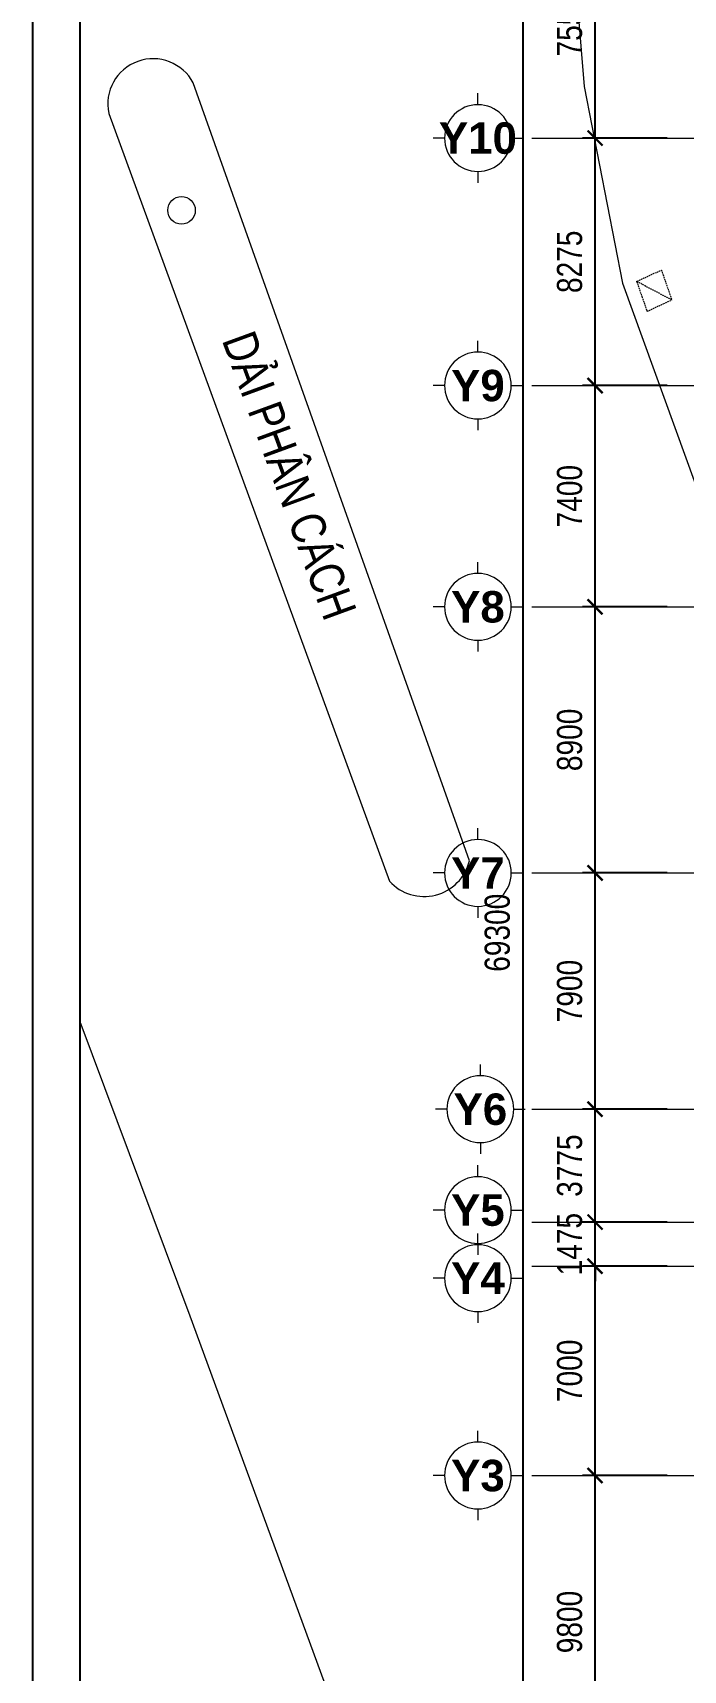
# Model space of a CAD drawing. Header units: millimetres. Extents: x -346728 to 1320345, y -537202 to -385966.
# Drawn here: x -125042 to -103289, y -476542 to -421781 of the extents above; entities that cross this region are included whole.
import ezdxf
from ezdxf.enums import TextEntityAlignment as Align
from ezdxf.xclip import XClip

# ---------------------------------------------------------------- set-up
doc = ezdxf.new("R2010")
doc.units = ezdxf.units.MM
doc.header["$LTSCALE"] = 100
doc.header["$XCLIPFRAME"] = 2
doc.linetypes.add('NETNHA500', pattern=[0.75, 0.5, -0.25])
doc.linetypes.add('X1326_GLB$0$CENTER', pattern=[2, 1.25, -0.25, 0.25, -0.25])
for name, color, linetype, lineweight in [('0 T TEXT', 7, 'Continuous', 13), ('LINE', 7, 'Continuous', 13), ('MOC', 7, 'Continuous', 25), ('X1326_GLB$0$A-tim', 8, 'X1326_GLB$0$CENTER', 9), ('X1326_GLB$0$Xref-Plan Grid$0$A-kich thuoc', 251, 'Continuous', 13), ('X1326_GLB$0$Xref-Plan Grid$0$A-ky hieu', 7, 'Continuous', 13)]:
    doc.layers.add(name, color=color, linetype=linetype, lineweight=lineweight)
doc.layers.add('NHA', color=3, linetype='NETNHA500')
doc.styles.add('TOAN - FONT ARIAL', font='Arial_1.ttf', dxfattribs={"width": 0.8})
doc.styles.add('X1326_GLB$0$Xref-Plan Grid$0$BRG-Chu Hoa', font='Arialbd_1.ttf')
doc.dimstyles.new('X1326_GLB$0$200', dxfattribs={"dimscale": 400, "dimtxt": 2, "dimasz": 0.8, "dimexe": 1, "dimexo": 1, "dimgap": 0.5, "dimtad": 1, "dimdec": 0, "dimzin": 0, "dimdsep": 46, "dimtxsty": 'TOAN - FONT ARIAL', "dimblk": 'ARCHTICK', "dimcen": 0.8, "dimdle": 1, "dimclrd": 7, "dimclre": 7, "dimclrt": 7, "dimadec": 0, "dimazin": 0, "dimtfac": 1, "dimtdec": 0, "dimtix": 1, "dimtmove": 2, "dimatfit": 3, "dimfxl": 1, "dimtolj": 1, "dimtzin": 0, "dimarcsym": 0})

# ---------------------------------------------------------------- blocks, each defined once
blk = doc.blocks.new('LVL-KHUNGTEN')
blk.add_lwpolyline([(61073, 41093), (119124, 41093), (119124, 62), (61073, 62)], close=True)
at = {"layer": 'DEFPOINTS'}
blk.add_line((61073, 62), (61073, 41093), dxfattribs=at)
blk = doc.blocks.new('*U218')
for p, q in [((0, 3.19), (0, 4.28)), ((-3.19, 0), (-4.28, 0)), ((3.19, 0), (4.28, 0)), ((0, -3.19), (0, -4.28))]:
    blk.add_line(p, q)
blk.add_circle((0, 0), 3.19)
at = {"color": 7, "style": 'X1326_GLB$0$Xref-Plan Grid$0$BRG-Chu Hoa'}
blk.add_attdef('1', text='', height=3, dxfattribs=at).set_placement((0, 0), align=Align.MIDDLE_CENTER)
blk = doc.blocks.new('*U219')
for p, q in [((0, 3.19), (0, 4.28)), ((-3.19, 0), (-4.28, 0)), ((3.19, 0), (4.28, 0)), ((0, -3.19), (0, -4.28))]:
    blk.add_line(p, q)
blk.add_circle((0, 0), 3.19)
at = {"color": 7, "style": 'X1326_GLB$0$Xref-Plan Grid$0$BRG-Chu Hoa'}
blk.add_attdef('1', text='', height=3, dxfattribs=at).set_placement((0, 0), align=Align.MIDDLE_CENTER)
blk = doc.blocks.new('*U220')
for p, q in [((0, 3.19), (0, 4.28)), ((-3.19, 0), (-4.28, 0)), ((3.19, 0), (4.28, 0)), ((0, -3.19), (0, -4.28))]:
    blk.add_line(p, q)
blk.add_circle((0, 0), 3.19)
at = {"color": 7, "style": 'X1326_GLB$0$Xref-Plan Grid$0$BRG-Chu Hoa'}
blk.add_attdef('1', text='', height=3, dxfattribs=at).set_placement((0, 0), align=Align.MIDDLE_CENTER)
blk = doc.blocks.new('*U221')
for p, q in [((0, 3.19), (0, 4.28)), ((-3.19, 0), (-4.28, 0)), ((3.19, 0), (4.28, 0)), ((0, -3.19), (0, -4.28))]:
    blk.add_line(p, q)
blk.add_circle((0, 0), 3.19)
at = {"color": 7, "style": 'X1326_GLB$0$Xref-Plan Grid$0$BRG-Chu Hoa'}
blk.add_attdef('1', text='', height=3, dxfattribs=at).set_placement((0, 0), align=Align.MIDDLE_CENTER)
blk = doc.blocks.new('*U222')
for p, q in [((0, 3.19), (0, 4.28)), ((-3.19, 0), (-4.28, 0)), ((3.19, 0), (4.28, 0)), ((0, -3.19), (0, -4.28))]:
    blk.add_line(p, q)
blk.add_circle((0, 0), 3.19)
at = {"color": 7, "style": 'X1326_GLB$0$Xref-Plan Grid$0$BRG-Chu Hoa'}
blk.add_attdef('1', text='', height=3, dxfattribs=at).set_placement((0, 0), align=Align.MIDDLE_CENTER)
blk = doc.blocks.new('*U223')
for p, q in [((0, 3.19), (0, 4.28)), ((-3.19, 0), (-4.28, 0)), ((3.19, 0), (4.28, 0)), ((0, -3.19), (0, -4.28))]:
    blk.add_line(p, q)
blk.add_circle((0, 0), 3.19)
at = {"color": 7, "style": 'X1326_GLB$0$Xref-Plan Grid$0$BRG-Chu Hoa'}
blk.add_attdef('1', text='', height=3, dxfattribs=at).set_placement((0, 0), align=Align.MIDDLE_CENTER)
blk = doc.blocks.new('*U224')
for p, q in [((0, 3.19), (0, 4.28)), ((-3.19, 0), (-4.28, 0)), ((3.19, 0), (4.28, 0)), ((0, -3.19), (0, -4.28))]:
    blk.add_line(p, q)
blk.add_circle((0, 0), 3.19)
at = {"color": 7, "style": 'X1326_GLB$0$Xref-Plan Grid$0$BRG-Chu Hoa'}
blk.add_attdef('1', text='', height=3, dxfattribs=at).set_placement((0, 0), align=Align.MIDDLE_CENTER)
blk = doc.blocks.new('*U212')
for p, q in [((0, 3.19), (0, 4.28)), ((-3.19, 0), (-4.28, 0)), ((3.19, 0), (4.28, 0)), ((0, -3.19), (0, -4.28))]:
    blk.add_line(p, q)
blk.add_circle((0, 0), 3.19)
at = {"color": 7, "style": 'X1326_GLB$0$Xref-Plan Grid$0$BRG-Chu Hoa'}
blk.add_attdef('1', text='', height=3, dxfattribs=at).set_placement((0, 0), align=Align.MIDDLE_CENTER)
blk = doc.blocks.new('_ArchTick')
at = {"color": 0, "linetype": 'ByBlock', "const_width": 0.15}
blk.add_lwpolyline([(-0.5, -0.5), (0.5, 0.5)], dxfattribs=at)
blk = doc.blocks.new('*D150')
at = {"layer": 'DEFPOINTS', "color": 0, "transparency": 16777216}
for p in [(-27413, -52275), (-24577, -52275, -1313), (-24577, -62075, -1313)]:
    blk.add_point(p, dxfattribs=at)
at = {"layer": 'X1326_GLB$0$Xref-Plan Grid$0$A-kich thuoc', "color": 7, "lineweight": -2, "transparency": 16777216}
for p, q in [((-27413, -62495), (-27413, -51855)), ((-24997, -52275), (-27833, -52275)), ((-24997, -62075), (-27833, -62075))]:
    blk.add_line(p, q, dxfattribs=at)
at = {"layer": 'X1326_GLB$0$Xref-Plan Grid$0$A-kich thuoc', "color": 7, "lineweight": -2, "transparency": 16777216, "xscale": 503.9999999999996, "yscale": 503.9999999999996, "zscale": 503.9999999999996}
for p, rotation in [((-27413, -52275), 90), ((-27413, -62075), 270)]:
    blk.add_blockref('_ArchTick', p, dxfattribs=dict(at, rotation=rotation))
at = {"layer": 'X1326_GLB$0$Xref-Plan Grid$0$A-kich thuoc', "color": 7, "transparency": 16777216, "insert": (-28262, -57175), "char_height": 840, "attachment_point": 5, "rotation": 90, "style": 'TOAN - FONT ARIAL'}
blk.add_mtext('\\A1;9800', dxfattribs=at)
blk = doc.blocks.new('*D151')
at = {"layer": 'DEFPOINTS', "color": 0, "transparency": 16777216}
for p in [(-27413, -45275), (-24577, -45275, -1313), (-24577, -52275, -1313)]:
    blk.add_point(p, dxfattribs=at)
at = {"layer": 'X1326_GLB$0$Xref-Plan Grid$0$A-kich thuoc', "color": 7, "lineweight": -2, "transparency": 16777216}
for p, q in [((-27413, -52695), (-27413, -44855)), ((-24997, -45275), (-27833, -45275)), ((-24997, -52275), (-27833, -52275))]:
    blk.add_line(p, q, dxfattribs=at)
at = {"layer": 'X1326_GLB$0$Xref-Plan Grid$0$A-kich thuoc', "color": 7, "lineweight": -2, "transparency": 16777216, "xscale": 503.9999999999996, "yscale": 503.9999999999996, "zscale": 503.9999999999996}
for p, rotation in [((-27413, -45275), 90), ((-27413, -52275), 270)]:
    blk.add_blockref('_ArchTick', p, dxfattribs=dict(at, rotation=rotation))
at = {"layer": 'X1326_GLB$0$Xref-Plan Grid$0$A-kich thuoc', "color": 7, "transparency": 16777216, "insert": (-28262, -48775), "char_height": 840, "attachment_point": 5, "rotation": 90, "style": 'TOAN - FONT ARIAL'}
blk.add_mtext('\\A1;7000', dxfattribs=at)
blk = doc.blocks.new('*D152')
at = {"layer": 'DEFPOINTS', "color": 0, "transparency": 16777216}
for p in [(-27413, -43800), (-24577, -43800, -1313), (-24577, -45275, -1313)]:
    blk.add_point(p, dxfattribs=at)
at = {"layer": 'X1326_GLB$0$Xref-Plan Grid$0$A-kich thuoc', "color": 7, "lineweight": -2, "transparency": 16777216}
for p, q in [((-24997, -43800), (-27833, -43800)), ((-27413, -43800), (-27413, -43296)), ((-27413, -45275), (-27413, -43800)), ((-24997, -45275), (-27833, -45275)), ((-27413, -45275), (-27413, -45779))]:
    blk.add_line(p, q, dxfattribs=at)
at = {"layer": 'X1326_GLB$0$Xref-Plan Grid$0$A-kich thuoc', "color": 7, "lineweight": -2, "transparency": 16777216, "xscale": 503.9999999999996, "yscale": 503.9999999999996, "zscale": 503.9999999999996}
for p, rotation in [((-27413, -43800), 270), ((-27413, -45275), 90)]:
    blk.add_blockref('_ArchTick', p, dxfattribs=dict(at, rotation=rotation))
at = {"layer": 'X1326_GLB$0$Xref-Plan Grid$0$A-kich thuoc', "color": 7, "transparency": 16777216, "insert": (-28262, -44538), "char_height": 840, "attachment_point": 5, "rotation": 90, "style": 'TOAN - FONT ARIAL'}
blk.add_mtext('\\A1;1475', dxfattribs=at)
blk = doc.blocks.new('*D153')
at = {"layer": 'DEFPOINTS', "color": 0, "transparency": 16777216}
for p in [(-27413, -40025), (-24577, -40025, -1313), (-24577, -43800, -1313)]:
    blk.add_point(p, dxfattribs=at)
at = {"layer": 'X1326_GLB$0$Xref-Plan Grid$0$A-kich thuoc', "color": 7, "lineweight": -2, "transparency": 16777216}
for p, q in [((-27413, -44220), (-27413, -39605)), ((-24997, -40025), (-27833, -40025)), ((-24997, -43800), (-27833, -43800))]:
    blk.add_line(p, q, dxfattribs=at)
at = {"layer": 'X1326_GLB$0$Xref-Plan Grid$0$A-kich thuoc', "color": 7, "lineweight": -2, "transparency": 16777216, "xscale": 503.9999999999996, "yscale": 503.9999999999996, "zscale": 503.9999999999996}
for p, rotation in [((-27413, -40025), 90), ((-27413, -43800), 270)]:
    blk.add_blockref('_ArchTick', p, dxfattribs=dict(at, rotation=rotation))
at = {"layer": 'X1326_GLB$0$Xref-Plan Grid$0$A-kich thuoc', "color": 7, "transparency": 16777216, "insert": (-28262, -41913), "char_height": 840, "attachment_point": 5, "rotation": 90, "style": 'TOAN - FONT ARIAL'}
blk.add_mtext('\\A1;3775', dxfattribs=at)
blk = doc.blocks.new('*D154')
at = {"layer": 'DEFPOINTS', "color": 0, "transparency": 16777216}
for p in [(-27413, -15825), (-24577, -15825, -1313), (-24577, -23225, -1313)]:
    blk.add_point(p, dxfattribs=at)
at = {"layer": 'X1326_GLB$0$Xref-Plan Grid$0$A-kich thuoc', "color": 7, "lineweight": -2, "transparency": 16777216}
for p, q in [((-24997, -15825), (-27833, -15825)), ((-27413, -23645), (-27413, -15405)), ((-24997, -23225), (-27833, -23225))]:
    blk.add_line(p, q, dxfattribs=at)
at = {"layer": 'X1326_GLB$0$Xref-Plan Grid$0$A-kich thuoc', "color": 7, "lineweight": -2, "transparency": 16777216, "xscale": 503.9999999999996, "yscale": 503.9999999999996, "zscale": 503.9999999999996}
for p, rotation in [((-27413, -15825), 90), ((-27413, -23225), 270)]:
    blk.add_blockref('_ArchTick', p, dxfattribs=dict(at, rotation=rotation))
at = {"layer": 'X1326_GLB$0$Xref-Plan Grid$0$A-kich thuoc', "color": 7, "transparency": 16777216, "insert": (-28262, -19525), "char_height": 840, "attachment_point": 5, "rotation": 90, "style": 'TOAN - FONT ARIAL'}
blk.add_mtext('\\A1;7400', dxfattribs=at)
blk = doc.blocks.new('*D155')
at = {"layer": 'DEFPOINTS', "color": 0, "transparency": 16777216}
for p in [(-27413, -7550), (-24577, -7550, -1313), (-24577, -15825, -1313)]:
    blk.add_point(p, dxfattribs=at)
at = {"layer": 'X1326_GLB$0$Xref-Plan Grid$0$A-kich thuoc', "color": 7, "lineweight": -2, "transparency": 16777216}
for p, q in [((-24997, -7550), (-27833, -7550)), ((-27413, -16245), (-27413, -7130)), ((-24997, -15825), (-27833, -15825))]:
    blk.add_line(p, q, dxfattribs=at)
at = {"layer": 'X1326_GLB$0$Xref-Plan Grid$0$A-kich thuoc', "color": 7, "lineweight": -2, "transparency": 16777216, "xscale": 503.9999999999996, "yscale": 503.9999999999996, "zscale": 503.9999999999996}
for p, rotation in [((-27413, -7550), 90), ((-27413, -15825), 270)]:
    blk.add_blockref('_ArchTick', p, dxfattribs=dict(at, rotation=rotation))
at = {"layer": 'X1326_GLB$0$Xref-Plan Grid$0$A-kich thuoc', "color": 7, "transparency": 16777216, "insert": (-28262, -11687), "char_height": 840, "attachment_point": 5, "rotation": 90, "style": 'TOAN - FONT ARIAL'}
blk.add_mtext('\\A1;8275', dxfattribs=at)
blk = doc.blocks.new('*D156')
at = {"layer": 'DEFPOINTS', "color": 0, "transparency": 16777216}
for p in [(-24577, 525, -1313), (-29831, -68775), (-24577, -68775, -1313)]:
    blk.add_point(p, dxfattribs=at)
at = {"layer": 'X1326_GLB$0$Xref-Plan Grid$0$A-kich thuoc', "color": 7, "lineweight": -2, "transparency": 16777216}
for p, q in [((-29831, 945), (-29831, -69195)), ((-24997, 525), (-30251, 525)), ((-24997, -68775), (-30251, -68775))]:
    blk.add_line(p, q, dxfattribs=at)
at = {"layer": 'X1326_GLB$0$Xref-Plan Grid$0$A-kich thuoc', "color": 7, "lineweight": -2, "transparency": 16777216, "xscale": 503.9999999999996, "yscale": 503.9999999999996, "zscale": 503.9999999999996}
for p, rotation in [((-29831, 525), 90), ((-29831, -68775), 270)]:
    blk.add_blockref('_ArchTick', p, dxfattribs=dict(at, rotation=rotation))
at = {"layer": 'X1326_GLB$0$Xref-Plan Grid$0$A-kich thuoc', "color": 7, "transparency": 16777216, "insert": (-30680, -34125), "char_height": 840, "attachment_point": 5, "rotation": 90, "style": 'TOAN - FONT ARIAL'}
blk.add_mtext('\\A1;69300', dxfattribs=at)
blk = doc.blocks.new('*D166')
at = {"layer": 'DEFPOINTS', "color": 0, "transparency": 16777216}
for p in [(-27413, -32125), (-24577, -32125, -1313), (-24577, -40025, -1313)]:
    blk.add_point(p, dxfattribs=at)
at = {"layer": 'X1326_GLB$0$Xref-Plan Grid$0$A-kich thuoc', "color": 7, "lineweight": -2, "transparency": 16777216}
for p, q in [((-27413, -40445), (-27413, -31705)), ((-24997, -32125), (-27833, -32125)), ((-24997, -40025), (-27833, -40025))]:
    blk.add_line(p, q, dxfattribs=at)
at = {"layer": 'X1326_GLB$0$Xref-Plan Grid$0$A-kich thuoc', "color": 7, "lineweight": -2, "transparency": 16777216, "xscale": 503.9999999999996, "yscale": 503.9999999999996, "zscale": 503.9999999999996}
for p, rotation in [((-27413, -32125), 90), ((-27413, -40025), 270)]:
    blk.add_blockref('_ArchTick', p, dxfattribs=dict(at, rotation=rotation))
at = {"layer": 'X1326_GLB$0$Xref-Plan Grid$0$A-kich thuoc', "color": 7, "transparency": 16777216, "insert": (-28262, -36075), "char_height": 840, "attachment_point": 5, "rotation": 90, "style": 'TOAN - FONT ARIAL'}
blk.add_mtext('\\A1;7900', dxfattribs=at)
blk = doc.blocks.new('*D167')
at = {"layer": 'DEFPOINTS', "color": 0, "transparency": 16777216}
for p in [(-27413, -23225), (-24577, -23225, -1313), (-24577, -32125, -1313)]:
    blk.add_point(p, dxfattribs=at)
at = {"layer": 'X1326_GLB$0$Xref-Plan Grid$0$A-kich thuoc', "color": 7, "lineweight": -2, "transparency": 16777216}
for p, q in [((-27413, -32545), (-27413, -22805)), ((-24997, -23225), (-27833, -23225)), ((-24997, -32125), (-27833, -32125))]:
    blk.add_line(p, q, dxfattribs=at)
at = {"layer": 'X1326_GLB$0$Xref-Plan Grid$0$A-kich thuoc', "color": 7, "lineweight": -2, "transparency": 16777216, "xscale": 503.9999999999996, "yscale": 503.9999999999996, "zscale": 503.9999999999996}
for p, rotation in [((-27413, -23225), 90), ((-27413, -32125), 270)]:
    blk.add_blockref('_ArchTick', p, dxfattribs=dict(at, rotation=rotation))
at = {"layer": 'X1326_GLB$0$Xref-Plan Grid$0$A-kich thuoc', "color": 7, "transparency": 16777216, "insert": (-28262, -27675), "char_height": 840, "attachment_point": 5, "rotation": 90, "style": 'TOAN - FONT ARIAL'}
blk.add_mtext('\\A1;8900', dxfattribs=at)
blk = doc.blocks.new('*D168')
at = {"layer": 'DEFPOINTS', "color": 0, "transparency": 16777216}
for p in [(-27413, 0), (-24577, 0, -1313), (-24577, -7550, -1313)]:
    blk.add_point(p, dxfattribs=at)
at = {"layer": 'X1326_GLB$0$Xref-Plan Grid$0$A-kich thuoc', "color": 7, "lineweight": -2, "transparency": 16777216}
for p, q in [((-24997, 0), (-27833, 0)), ((-27413, -7970), (-27413, 420)), ((-24997, -7550), (-27833, -7550))]:
    blk.add_line(p, q, dxfattribs=at)
at = {"layer": 'X1326_GLB$0$Xref-Plan Grid$0$A-kich thuoc', "color": 7, "lineweight": -2, "transparency": 16777216, "xscale": 503.9999999999996, "yscale": 503.9999999999996, "zscale": 503.9999999999996}
for p, rotation in [((-27413, 0), 90), ((-27413, -7550), 270)]:
    blk.add_blockref('_ArchTick', p, dxfattribs=dict(at, rotation=rotation))
at = {"layer": 'X1326_GLB$0$Xref-Plan Grid$0$A-kich thuoc', "color": 7, "transparency": 16777216, "insert": (-28262, -3775), "char_height": 840, "attachment_point": 5, "rotation": 90, "style": 'TOAN - FONT ARIAL'}
blk.add_mtext('\\A1;7550', dxfattribs=at)
blk = doc.blocks.new('mb duong hh')
at = {"layer": 'LINE', "color": 252, "lineweight": 9}
for points in [[(14977, 101049), (-7702, 101358), (-14927, 101246), (-29449, 100943), (-35818, 99008), (-40020, 95429), (-42101, 92117), (-42609, 87567), (-42104, 81482), (-40823, 74903), (-34507, 57500), (-12505, -1540), (-11062, -5026), (-1334, -3647), (4526, -1388), (38515, 14361), (36944, 16828)], [(-162441, 101277), (-105847, 101188), (-89301, 101141), (-83874, 100003), (-80029, 97722), (-75803, 93491), (-73861, 90132), (-55291, 40370), (-35202, -14403), (-17017, -62564)], [(-45937, 55583), (-55177, 81597), (-55177, 81597), (-55177, 81597)], [(-58000, 80578), (-48613, 54903)]]:
    blk.add_lwpolyline(points, dxfattribs=at)
for centre, radius, start, end in [((-56518, 80893), 1515, 27.6995, 191.9906), ((-47457, 55957), 1565, 222.359, 346.1722)]:
    blk.add_arc(centre, radius, start, end, dxfattribs=at)
at = {"layer": 'MOC', "color": 252, "lineweight": 9}
blk.add_circle((-55568, 77339), 461, dxfattribs=at)
at = {"layer": 'NHA', "color": 252, "lineweight": 9}
for p, q in [((-40348, 74961), (-39521, 75341)), ((-39521, 75341), (-39174, 74342)), ((-39174, 74342), (-40348, 74961)), ((-40348, 74961), (-40001, 73962)), ((-40001, 73962), (-39174, 74342))]:
    blk.add_line(p, q, dxfattribs=at)
at = {"layer": '0 T TEXT', "lineweight": 9, "style": 'TOAN - FONT ARIAL', "width": 0.8}
blk.add_text('DẢI PHÂN CÁCH', height=1150, rotation=290.0812, dxfattribs=at).set_placement((-54228, 73002))
blk = doc.blocks.new('truc lvl')
at = {"layer": 'X1326_GLB$0$A-tim', "ltscale": 20}
for p, q in [((-29531.3, -7549.8, 0), (104126.7, -7549.8, 0)), ((-29531.3, -15824.9, 0), (104126.7, -15824.9, 0)), ((-29531.3, -23225, 0), (104126.7, -23225, 0)), ((-29531.3, -32124.9, 0), (104126.7, -32124.9, 0)), ((-29531.3, -40025), (104126.7, -40025, 0)), ((-29531.3, -43800.2, 0), (104126.7, -43800.2, 0)), ((-29531.3, -45275, 0), (104126.7, -45275, 0)), ((-29531.3, -52275.3, 0), (104126.7, -52275.3, 0))]:
    blk.add_line(p, q, dxfattribs=at)
at = {"layer": 'X1326_GLB$0$Xref-Plan Grid$0$A-ky hieu'}
ref = blk.add_blockref('*U212', (-31330.4, -7549.8, 0), dxfattribs=dict(at, xscale=-350, yscale=350, zscale=350, rotation=180))
ref.add_attrib('1', 'Y10', dxfattribs={"layer": '0', "color": 7, "height": 1050, "style": 'X1326_GLB$0$Xref-Plan Grid$0$BRG-Chu Hoa'}).set_placement((-31330.4, -7549.8, 0), align=Align.MIDDLE_CENTER)
ref = blk.add_blockref('*U224', (-31330.4, -15824.9, 0), dxfattribs=dict(at, xscale=-350, yscale=350, zscale=350, rotation=180))
ref.add_attrib('1', 'Y9', dxfattribs={"layer": '0', "color": 7, "height": 1050, "style": 'X1326_GLB$0$Xref-Plan Grid$0$BRG-Chu Hoa'}).set_placement((-31330.4, -15824.9, 0), align=Align.MIDDLE_CENTER)
ref = blk.add_blockref('*U223', (-31330.4, -23225, 0), dxfattribs=dict(at, xscale=-350, yscale=350, zscale=350, rotation=180))
ref.add_attrib('1', 'Y8', dxfattribs={"layer": '0', "color": 7, "height": 1050, "style": 'X1326_GLB$0$Xref-Plan Grid$0$BRG-Chu Hoa'}).set_placement((-31330.4, -23225, 0), align=Align.MIDDLE_CENTER)
ref = blk.add_blockref('*U222', (-31330.4, -32124.9, 0), dxfattribs=dict(at, xscale=-350, yscale=350, zscale=350, rotation=180))
ref.add_attrib('1', 'Y7', dxfattribs={"layer": '0', "color": 7, "height": 1050, "style": 'X1326_GLB$0$Xref-Plan Grid$0$BRG-Chu Hoa'}).set_placement((-31330.4, -32124.9, 0), align=Align.MIDDLE_CENTER)
ref = blk.add_blockref('*U221', (-31248.3, -40025, 0), dxfattribs=dict(at, xscale=-350, yscale=350, zscale=350, rotation=180))
ref.add_attrib('1', 'Y6', dxfattribs={"layer": '0', "color": 7, "height": 1050, "style": 'X1326_GLB$0$Xref-Plan Grid$0$BRG-Chu Hoa'}).set_placement((-31248.3, -40025, 0), align=Align.MIDDLE_CENTER)
ref = blk.add_blockref('*U220', (-31330.4, -43400.2, 0), dxfattribs=dict(at, xscale=-350, yscale=350, zscale=350, rotation=180))
ref.add_attrib('1', 'Y5', dxfattribs={"layer": '0', "color": 7, "height": 1050, "style": 'X1326_GLB$0$Xref-Plan Grid$0$BRG-Chu Hoa'}).set_placement((-31330.4, -43400.2, 0), align=Align.MIDDLE_CENTER)
ref = blk.add_blockref('*U219', (-31330.4, -45675, 0), dxfattribs=dict(at, xscale=-350, yscale=350, zscale=350, rotation=180))
ref.add_attrib('1', 'Y4', dxfattribs={"layer": '0', "color": 7, "height": 1050, "style": 'X1326_GLB$0$Xref-Plan Grid$0$BRG-Chu Hoa'}).set_placement((-31330.4, -45675, 0), align=Align.MIDDLE_CENTER)
ref = blk.add_blockref('*U218', (-31330.4, -52275.3, 0), dxfattribs=dict(at, xscale=-350, yscale=350, zscale=350, rotation=180))
ref.add_attrib('1', 'Y3', dxfattribs={"layer": '0', "color": 7, "height": 1050, "style": 'X1326_GLB$0$Xref-Plan Grid$0$BRG-Chu Hoa'}).set_placement((-31330.4, -52275.3, 0), align=Align.MIDDLE_CENTER)
at = {"layer": 'X1326_GLB$0$Xref-Plan Grid$0$A-kich thuoc'}
for base, p1, p2, picture, middle in [((-29831, -68775.3, 0), (-24576.6, 524.8, -1313.3), (-24576.6, -68775.3, -1313.3), '*D156', (-30680.2, -34125.2, 0)), ((-27413, 0, 0), (-24576.6, -7549.8, -1313.3), (-24576.6, 0, -1313.3), '*D168', (-28261.9, -3774.9, 0)), ((-27413, -7549.8, 0), (-24576.6, -15824.9, -1313.3), (-24576.6, -7549.8, -1313.3), '*D155', (-28261.9, -11687.4, 0)), ((-27413, -15824.9, 0), (-24576.6, -23225, -1313.3), (-24576.6, -15824.9, -1313.3), '*D154', (-28261.9, -19525, 0)), ((-27413, -23225, 0), (-24576.6, -32124.9, -1313.3), (-24576.6, -23225, -1313.3), '*D167', (-28261.9, -27675, 0)), ((-27413, -32124.9, 0), (-24576.6, -40025, -1313.3), (-24576.6, -32124.9, -1313.3), '*D166', (-28261.9, -36075, 0)), ((-27413, -40025, 0), (-24576.6, -43800.2, -1313.3), (-24576.6, -40025, -1313.3), '*D153', (-28262.2, -41912.6, 0)), ((-27413, -43800.2, 0), (-24576.6, -45275, -1313.3), (-24576.6, -43800.2, -1313.3), '*D152', (-28261.9, -44537.6, 0)), ((-27413, -45275, 0), (-24576.6, -52275.3, -1313.3), (-24576.6, -45275, -1313.3), '*D151', (-28261.9, -48775.1, 0)), ((-27413, -52275.3, 0), (-24576.6, -62075.3, -1313.3), (-24576.6, -52275.3, -1313.3), '*D150', (-28261.9, -57175.3, 0))]:
    dim = blk.add_linear_dim(base=base, p1=p1, p2=p2, angle=90, dimstyle='X1326_GLB$0$200', dxfattribs=at)
    dim.commit()
    dim.dimension.update_dxf_attribs({"geometry": picture, "text_midpoint": middle})

msp = doc.modelspace()

# ---------------------------------------------------------------- block references
at = {"extrusion": (0.00597, -2.28885e-18, 0.999982), "xscale": 3.344162060335609, "yscale": 3.344162060335609, "zscale": 3.344162060335609}
msp.add_blockref('LVL-KHUNGTEN', (-329285.4, -526989.7, 600.2), dxfattribs=at)
ref = msp.add_blockref('mb duong hh', (-64499.4, -505058.2, 0))
XClip(ref).set_block_clipping_path([(-58962.6888090824, -15358.4345334051), (108047.3313388755, 114603.0144500207)])
msp.add_blockref('truc lvl', (-78824.9, -417753.9, 0))

doc.saveas('drawing.dxf')
